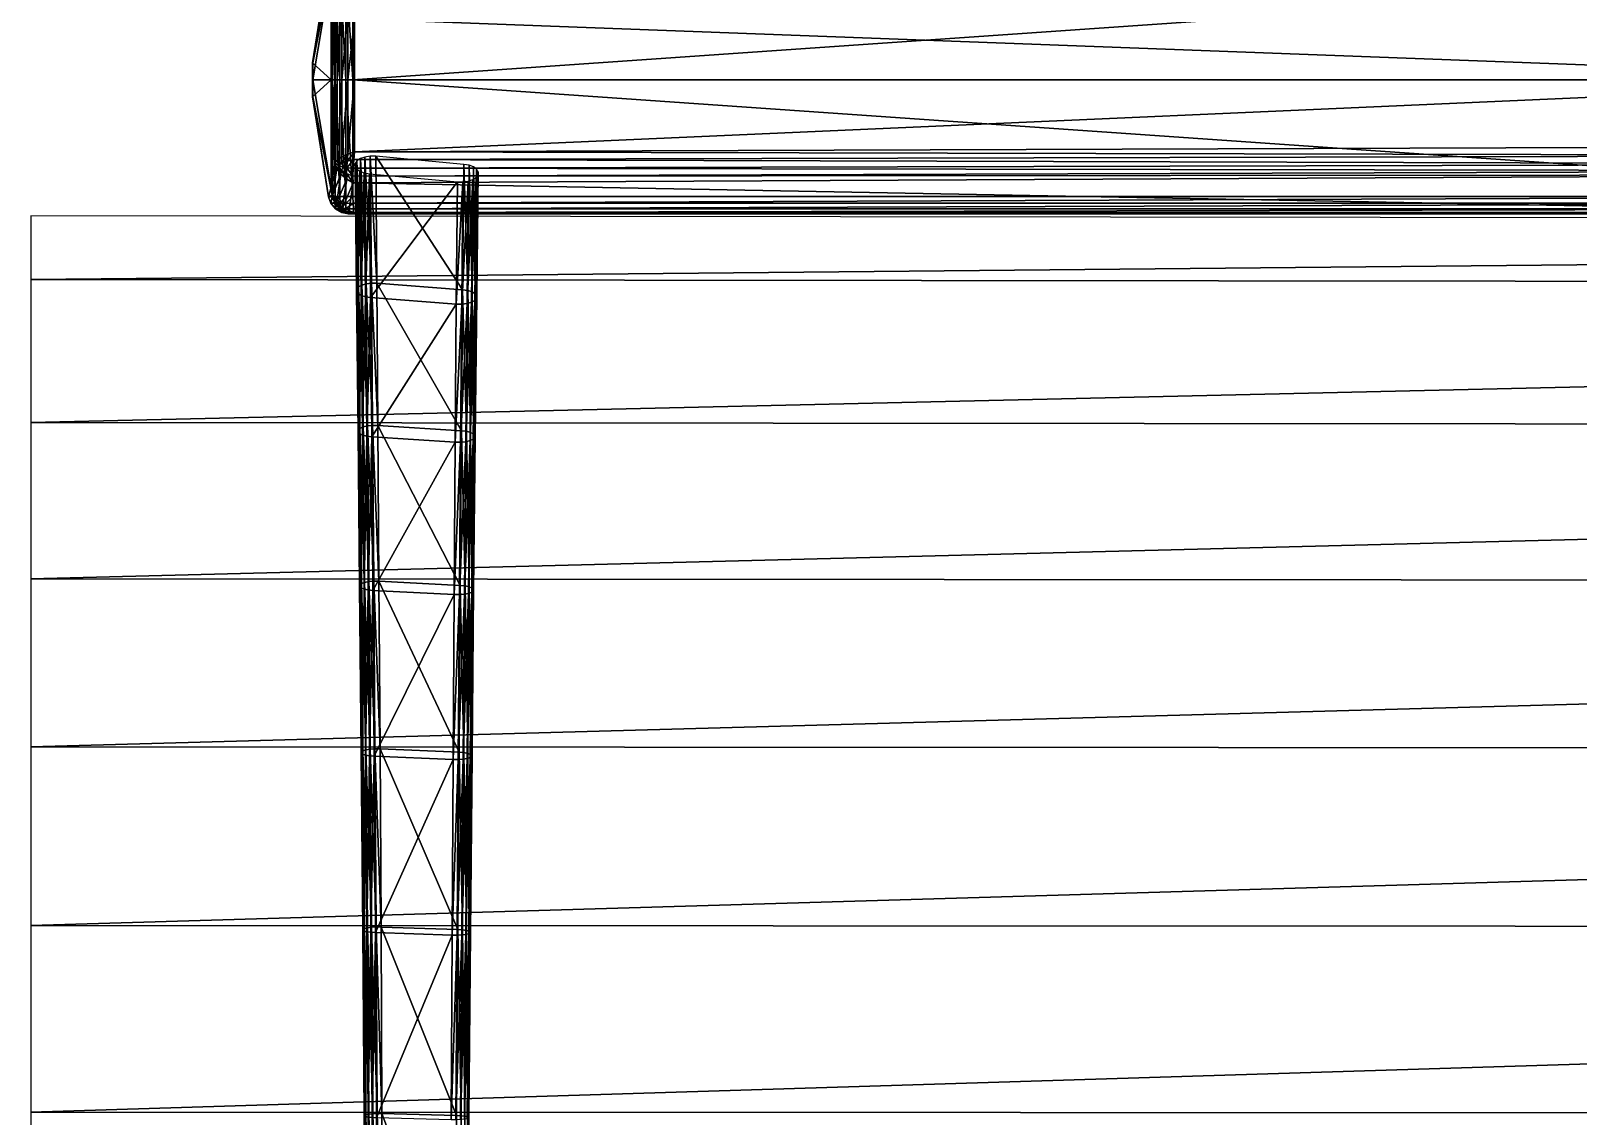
# Model space of a CAD drawing. Header units: inches. Extents: x -3.31 to 3.34, y -4.01 to 4.01.
# Drawn here: x -3.307 to -1.575, y -1.16 to 0.055 of the extents above; entities that cross this region are included whole.
import ezdxf

# ---------------------------------------------------------------- set-up
doc = ezdxf.new("R2010")
doc.units = ezdxf.units.IN
doc.header["$MEASUREMENT"] = 0
doc.layers.get('0').update_dxf_attribs({"color": 234, "true_color": 0xb11a58})

msp = doc.modelspace()

# ---------------------------------------------------------------- meshes
at = {"color": 154, "true_color": 0x1c59b1}
mesh = msp.add_polyface(dxfattribs=at)
corners = [(-3.3069, -4.0116, 3.8572), (-3.3069, -2.9433, 4.1809), (-3.3069, -1.1558, 4.1866), (-3.3069, -0.7468, 4.1121), (-3.3069, -0.5585, 4.0633), (-3.3069, -0.2236, 3.9421), (-3.3069, -3.1521, 4.1461), (-3.3069, -2.05, 4.2444), (-3.3069, -1.8217, 4.2414), (-3.3069, -1.3727, 4.2125), (-3.3069, -0.9466, 4.1532), (-3.3069, -0.3835, 4.0067), (3.3407, -1.5963, 2.8948), (3.3407, -2.2779, 2.9053), (3.3407, -2.5037, 2.8937), (3.3407, -2.7257, 2.8745), (3.3407, -3.7092, 2.665), (3.3407, -3.8672, 2.6002), (3.3407, -4.0072, 2.5279), (3.3407, -0.9495, 2.8161), (3.3407, -1.8222, 2.9058), (3.3407, -3.5358, 2.7221), (-3.3069, -0.1524, 3.9059), (3.3407, -0.1606, 2.5686), (-3.3069, 4.0116, 3.8572), (-3.3069, 3.7125, 3.9958), (-3.3069, 3.5386, 4.0536), (-3.3069, 2.9433, 4.1809), (-3.3069, 0.7468, 4.1121), (-3.3069, 3.3512, 4.1036), (-3.3069, 2.7268, 4.2082), (-3.3069, 2.05, 4.2444), (-3.3069, 1.8217, 4.2414), (-3.3069, 1.5953, 4.2307), (-3.3069, 0.3835, 4.0067), (3.3407, 0.231, 2.6046), (3.3407, 1.158, 2.8499), (3.3407, 1.5963, 2.8948), (3.3407, 2.0501, 2.9094), (3.3407, 2.5037, 2.8937), (3.3407, 2.7257, 2.8745), (3.3407, 2.9418, 2.8478), (3.3407, 3.3488, 2.7716), (3.3407, 3.7092, 2.665), (3.3407, 3.8672, 2.6002), (3.3407, 4.0072, 2.5279), (3.3407, 0.3895, 2.669), (3.3407, 0.5633, 2.7257), (3.3407, 0.7506, 2.7747), (3.3407, 0.9495, 2.8161), (3.3407, 1.8222, 2.9058), (-3.3069, 0.1524, 3.9059), (3.3407, 0.1606, 2.5686), (-3.3069, -3.871, 3.9303), (-3.3069, -3.7125, 3.9958), (-3.3069, -3.5386, 4.0536), (-3.3069, -3.3512, 4.1036), (3.3407, -3.3488, 2.7716), (3.3407, -3.1501, 2.8135), (3.3407, -2.9418, 2.8478), (-3.3069, -2.7268, 4.2082), (-3.3069, -2.5045, 4.2278), (-3.3069, -2.2782, 4.2399), (3.3407, -2.0501, 2.9094), (-3.3069, -1.5953, 4.2307), (3.3407, -1.3743, 2.8761), (3.3407, -1.158, 2.8499), (3.3407, -0.7506, 2.7747), (3.3407, -0.5633, 2.7257), (3.3407, -0.3895, 2.669), (3.3407, -0.231, 2.6046), (-3.3069, 3.871, 3.9303), (3.3407, 3.5358, 2.7221), (-3.3069, 3.1521, 4.1461), (3.3407, 3.1501, 2.8135), (-3.3069, 2.5045, 4.2278), (-3.3069, 2.2782, 4.2399), (3.3407, 2.2779, 2.9053), (-3.3069, 1.3727, 4.2125), (3.3407, 1.3743, 2.8761), (-3.3069, 1.1558, 4.1866), (-3.3069, 0.9466, 4.1532), (-3.3069, 0.5585, 4.0633), (-3.3069, 0.2236, 3.9421)]
mesh.append_faces([[corners[k] for k in face] for face in [(17, 53, 0, 17), (0, 18, 17, 0), (16, 54, 53, 16), (53, 17, 16, 53), (21, 55, 54, 21), (54, 16, 21, 54), (57, 56, 55, 57), (55, 21, 57, 55), (58, 6, 56, 58), (56, 57, 58, 56), (59, 1, 6, 59), (6, 58, 59, 6), (15, 60, 1, 15), (1, 59, 15, 1), (14, 61, 60, 14), (60, 15, 14, 60), (13, 62, 61, 13), (61, 14, 13, 61), (63, 7, 62, 63), (62, 13, 63, 62), (20, 8, 7, 20), (7, 63, 20, 7), (12, 64, 8, 12), (8, 20, 12, 8), (65, 9, 64, 65), (64, 12, 65, 64), (66, 2, 9, 66), (9, 65, 66, 9), (19, 10, 2, 19), (2, 66, 19, 2), (67, 3, 10, 67), (10, 19, 67, 10), (68, 4, 3, 68), (3, 67, 68, 3), (69, 11, 4, 69), (4, 68, 69, 4), (70, 5, 11, 70), (11, 69, 70, 11), (23, 22, 5, 23), (5, 70, 23, 5), (44, 45, 24, 44), (24, 71, 44, 24), (43, 44, 71, 43), (71, 25, 43, 71), (72, 43, 25, 72), (25, 26, 72, 25), (42, 72, 26, 42), (26, 29, 42, 26), (74, 42, 29, 74), (29, 73, 74, 29), (41, 74, 73, 41), (73, 27, 41, 73), (40, 41, 27, 40), (27, 30, 40, 27), (39, 40, 30, 39), (30, 75, 39, 30), (77, 39, 75, 77), (75, 76, 77, 75), (38, 77, 76, 38), (76, 31, 38, 76), (50, 38, 31, 50), (31, 32, 50, 31), (37, 50, 32, 37), (32, 33, 37, 32), (79, 37, 33, 79), (33, 78, 79, 33), (36, 79, 78, 36), (78, 80, 36, 78), (49, 36, 80, 49), (80, 81, 49, 80), (48, 49, 81, 48), (81, 28, 48, 81), (47, 48, 28, 47), (28, 82, 47, 28), (46, 47, 82, 46), (82, 34, 46, 82), (35, 46, 34, 35), (34, 83, 35, 34), (52, 35, 83, 52), (83, 51, 52, 83)]], dxfattribs={"vtx2": -1, "vtx3": -1, "color": 154})
at = {"color": 61, "true_color": 0xd6e499}
mesh = msp.add_polyface(dxfattribs=at)
corners = [(-1.0668, 0.15, 3.438), (-1.0918, 0.15, 3.1929), (-2.9513, 0.15, 3.6128), (-2.9468, 0.15, 3.8129), (-1.1153, 0.1065, 3.0713), (-2.9461, 0.1153, 3.5821), (-1.1187, 0, 3.0532), (-2.9447, 0, 3.5693), (-2.9447, 0.0683, 3.5693), (-1.1187, 0.0683, 3.0532), (-2.9466, 0, 3.8327), (-1.0648, 0, 3.4574), (-1.0648, 0.1306, 3.4574), (-2.9466, 0.1306, 3.8327), (-2.9461, 0.1485, 3.8204), (-1.066, 0.1485, 3.4455), (-2.9459, 0.1443, 3.8268), (-1.0654, 0.1443, 3.4518), (-2.946, 0.138, 3.8311), (-1.065, 0.138, 3.456), (-2.9457, 0.0816, 3.5705), (-1.1185, 0.0809, 3.0546), (-2.9463, 0.0952, 3.5734), (-1.1177, 0.0926, 3.0585), (-2.9465, 0.107, 3.5775), (-1.1166, 0.1016, 3.0644), (-1.0087, 0, 0.995), (-1.4927, 0, 3.1854), (-1.4927, 0.08, 3.1854), (-1.0087, 0.08, 0.995), (-1.0031, 0.0941, 0.9967), (-1.4863, 0.0941, 3.1835), (-1.4817, 0.0973, 3.1822), (-0.9992, 0.0973, 0.998), (-1.0062, 0.09, 0.9958), (-1.4898, 0.09, 3.1845), (-1.0081, 0.0852, 0.9952), (-1.4919, 0.0852, 3.1852)]
mesh.append_faces([[corners[k] for k in face] for face in [(0, 1, 2, 0), (2, 3, 0, 2), (1, 4, 5, 1), (6, 7, 8, 6), (8, 9, 6, 8), (10, 11, 12, 10), (12, 13, 10, 12), (14, 15, 0, 14), (0, 3, 14, 0), (16, 17, 15, 16), (15, 14, 16, 15), (18, 19, 17, 18), (17, 16, 18, 17), (13, 12, 19, 13), (19, 18, 13, 19), (20, 21, 9, 20), (9, 8, 20, 9), (22, 23, 21, 22), (21, 20, 22, 21), (24, 25, 23, 24), (23, 22, 24, 23), (5, 4, 25, 5), (25, 24, 5, 25), (26, 27, 28, 26), (28, 29, 26, 28), (30, 31, 32, 30), (32, 33, 30, 32), (34, 35, 31, 34), (31, 30, 34, 31), (36, 37, 35, 36), (35, 34, 36, 35), (29, 28, 37, 29), (37, 36, 29, 37)]], dxfattribs={"vtx2": -1, "vtx3": -1, "color": 61})
mesh = msp.add_polyface(dxfattribs=at)
corners = [(-2.9694, 0.1309, 3.822), (-2.9913, 0.0191, 3.7371), (-2.9913, 0, 3.7371), (-2.9694, 0, 3.822), (-2.9917, 0, 3.7177), (-2.9917, 0.0191, 3.7177), (-2.9708, 0.1203, 3.6172), (-2.9708, 0, 3.6172), (-2.9738, 0.1309, 3.6319), (-2.9667, 0.0928, 3.5937), (-2.9667, 0, 3.5937), (-2.953, 0.0858, 3.574), (-2.9457, 0.0816, 3.5705), (-2.9447, 0.0683, 3.5693), (-2.9521, 0.0739, 3.5728), (-2.9589, 0.0897, 3.5778), (-2.9589, 0.0805, 3.5786), (-2.9535, 0.096, 3.5755), (-2.9665, 0, 3.8273), (-2.9665, 0.1308, 3.8273), (-2.9612, 0, 3.8312), (-2.9612, 0.1307, 3.8312), (-2.9542, 0, 3.8331), (-2.9542, 0.1306, 3.8331), (-2.9466, 0, 3.8327), (-2.9466, 0.1306, 3.8327), (-2.964, 0.0872, 3.586), (-2.964, 0, 3.586), (-2.9589, 0, 3.5786), (-2.9521, 0, 3.5728), (-2.9447, 0, 3.5693)]
mesh.append_faces([[corners[k] for k in face] for face in [(0, 1, 2, 0), (2, 3, 0, 2), (4, 2, 1, 4), (1, 5, 4, 1), (6, 7, 5, 6), (5, 8, 6, 5), (8, 5, 1, 8), (1, 0, 8, 1), (6, 9, 10, 6), (10, 7, 6, 10), (11, 12, 13, 11), (13, 14, 11, 13), (15, 11, 14, 15), (14, 16, 15, 14), (12, 11, 17, 12), (18, 19, 0, 18), (0, 3, 18, 0), (20, 21, 19, 20), (19, 18, 20, 19), (22, 23, 21, 22), (21, 20, 22, 21), (24, 25, 23, 24), (23, 22, 24, 23), (26, 27, 10, 26), (10, 9, 26, 10), (16, 28, 27, 16), (27, 26, 16, 27), (14, 29, 28, 14), (28, 16, 14, 28), (13, 30, 29, 13), (29, 14, 13, 29)]], dxfattribs={"vtx2": -1, "vtx3": -1, "color": 61})
mesh.append_faces([[corners[k] for k in face] for face in [(5, 7, 4, 5)]], dxfattribs={"vtx3": -1, "color": 61})
mesh = msp.add_polyface(dxfattribs=at)
corners = [(-2.9708, -0.1203, 3.6172), (-2.9708, 0, 3.6172), (-2.9667, 0, 3.5937), (-2.9667, -0.0928, 3.5937), (-2.9694, -0.1309, 3.822), (-2.9694, 0, 3.822), (-2.9913, 0, 3.7371), (-2.9913, -0.0191, 3.7371), (-2.9917, 0, 3.7177), (-2.9917, -0.0191, 3.7177), (-2.9738, -0.1309, 3.6319), (-2.9589, -0.0933, 3.5778), (-2.9589, -0.0867, 3.5786), (-2.9521, -0.0834, 3.5728), (-2.9575, -0.098, 3.5778), (-2.9529, -0.0913, 3.574), (-2.9593, -0.1016, 3.5807), (-2.9536, -0.105, 3.5789), (-2.9534, -0.1114, 3.5829), (-2.9598, -0.1058, 3.5853), (-2.9621, -0.0962, 3.583), (-2.9645, -0.0992, 3.5891), (-2.964, -0.09, 3.586), (-2.9612, 0, 3.8312), (-2.9612, -0.1307, 3.8312), (-2.9542, -0.1306, 3.8331), (-2.9665, 0, 3.8273), (-2.9665, -0.1308, 3.8273), (-2.9589, 0, 3.5786), (-2.9521, 0, 3.5728), (-2.964, 0, 3.586)]
mesh.append_faces([[corners[k] for k in face] for face in [(0, 1, 2, 0), (2, 3, 0, 2), (4, 5, 6, 4), (6, 7, 4, 6), (8, 9, 7, 8), (7, 6, 8, 7), (1, 0, 9, 1), (9, 8, 1, 9), (11, 12, 13, 11), (14, 11, 15, 14), (16, 17, 18, 16), (18, 19, 16, 18), (20, 21, 3, 20), (3, 22, 20, 3), (11, 20, 22, 11), (22, 12, 11, 22), (16, 19, 21, 16), (21, 20, 16, 21), (14, 16, 20, 14), (20, 11, 14, 20), (23, 24, 25, 23), (26, 27, 24, 26), (24, 23, 26, 24), (5, 4, 27, 5), (27, 26, 5, 27), (12, 28, 29, 12), (22, 30, 28, 22), (28, 12, 22, 28), (3, 2, 30, 3), (30, 22, 3, 30), (10, 4, 7, 10), (7, 9, 10, 7)]], dxfattribs={"vtx2": -1, "vtx3": -1, "color": 61})
mesh.append_faces([[corners[k] for k in face] for face in [(9, 0, 10, 9)]], dxfattribs={"vtx3": -1, "color": 61})
mesh = msp.add_polyface(dxfattribs=at)
corners = [(-2.9513, -0.15, 3.6128), (-2.9589, -0.1485, 3.6172), (-2.9583, -0.1446, 3.6118), (-2.9544, -0.147, 3.8229), (-2.9543, -0.1485, 3.8151), (-2.9466, -0.15, 3.8129), (-2.946, -0.1485, 3.8204), (-2.9542, -0.1445, 3.8289), (-2.9458, -0.1443, 3.8268), (-2.961, -0.1445, 3.8249), (-2.959, -0.1429, 3.8286), (-2.9543, -0.1384, 3.8316), (-2.946, -0.138, 3.8311), (-2.9466, -0.1306, 3.8327), (-2.9542, -0.1306, 3.8331), (-2.9529, -0.0913, 3.574), (-2.9521, -0.0834, 3.5728), (-2.9447, -0.0806, 3.5693), (-2.9455, -0.0892, 3.5705), (-2.9534, -0.0986, 3.5754), (-2.9461, -0.0988, 3.5733), (-2.9589, -0.0933, 3.5778), (-2.9575, -0.098, 3.5778), (-2.9536, -0.105, 3.5789), (-2.9464, -0.108, 3.5774), (-2.9463, -0.1153, 3.5822), (-2.9534, -0.1114, 3.5829), (-2.9593, -0.1016, 3.5807), (-2.9542, 0, 3.8331), (-2.9466, 0, 3.8327), (-2.9612, 0, 3.8312), (-2.9521, 0, 3.5728), (-2.9447, 0, 3.5693), (-2.9589, -0.0867, 3.5786)]
mesh.append_faces([[corners[k] for k in face] for face in [(3, 4, 5, 3), (5, 6, 3, 5), (7, 3, 6, 7), (6, 8, 7, 6), (4, 3, 9, 4), (3, 7, 10, 3), (11, 12, 13, 11), (13, 14, 11, 13), (7, 8, 12, 7), (12, 11, 7, 12), (15, 16, 17, 15), (17, 18, 15, 17), (19, 15, 18, 19), (18, 20, 19, 18), (16, 15, 21, 16), (15, 19, 22, 15), (23, 24, 25, 23), (25, 26, 23, 25), (19, 20, 24, 19), (24, 23, 19, 24), (22, 19, 23, 22), (23, 27, 22, 23), (0, 5, 4, 0), (4, 1, 0, 4), (28, 14, 13, 28), (13, 29, 28, 13), (14, 28, 30, 14), (16, 31, 32, 16), (32, 17, 16, 32), (31, 16, 33, 31), (25, 0, 2, 25), (2, 26, 25, 2)]], dxfattribs={"vtx2": -1, "vtx3": -1, "color": 61})
mesh.append_faces([[corners[k] for k in face] for face in [(0, 1, 2, 0)]], dxfattribs={"vtx3": -1, "color": 61})
mesh = msp.add_polyface(dxfattribs=at)
corners = [(-1.1187, 0, 3.0532), (-1.1187, -0.0744, 3.0532), (-2.9447, -0.0806, 3.5693), (-2.9447, 0, 3.5693), (-1.0918, -0.15, 3.1929), (-2.9513, -0.15, 3.6128), (-2.9463, -0.1153, 3.5822), (-1.1153, -0.1065, 3.0713), (-1.0668, -0.15, 3.438), (-2.9466, -0.15, 3.8129), (-2.9466, 0, 3.8327), (-2.9466, -0.1306, 3.8327), (-1.0648, -0.1306, 3.4574), (-1.0648, 0, 3.4574), (-2.946, -0.138, 3.8311), (-1.065, -0.138, 3.456), (-2.9458, -0.1443, 3.8268), (-1.0654, -0.1443, 3.4518), (-2.946, -0.1485, 3.8204), (-1.066, -0.1485, 3.4455), (-2.9464, -0.108, 3.5774), (-1.1166, -0.102, 3.0644), (-2.9461, -0.0988, 3.5733), (-1.1177, -0.0944, 3.0585), (-2.9455, -0.0892, 3.5705), (-1.1185, -0.0847, 3.0546), (-1.0081, -0.0852, 0.9952), (-1.4919, -0.0852, 3.1852), (-1.4927, -0.08, 3.1854), (-1.0087, -0.08, 0.995), (-1.0062, -0.09, 0.9958), (-1.4898, -0.09, 3.1845), (-1.0031, -0.0941, 0.9967), (-1.4863, -0.0941, 3.1835), (-0.9992, -0.0973, 0.998), (-1.4817, -0.0973, 3.1822), (-1.4927, 0, 3.1854), (-1.0087, 0, 0.995)]
mesh.append_faces([[corners[k] for k in face] for face in [(0, 1, 2, 0), (2, 3, 0, 2), (4, 5, 6, 4), (6, 7, 4, 6), (8, 9, 5, 8), (5, 4, 8, 5), (10, 11, 12, 10), (12, 13, 10, 12), (14, 15, 12, 14), (12, 11, 14, 12), (16, 17, 15, 16), (15, 14, 16, 15), (18, 19, 17, 18), (17, 16, 18, 17), (9, 8, 19, 9), (19, 18, 9, 19), (20, 21, 7, 20), (7, 6, 20, 7), (22, 23, 21, 22), (21, 20, 22, 21), (24, 25, 23, 24), (23, 22, 24, 23), (2, 1, 25, 2), (25, 24, 2, 25), (26, 27, 28, 26), (28, 29, 26, 28), (30, 31, 27, 30), (27, 26, 30, 27), (32, 33, 31, 32), (31, 30, 32, 31), (34, 35, 33, 34), (33, 32, 34, 33), (28, 36, 37, 28)]], dxfattribs={"vtx2": -1, "vtx3": -1, "color": 61})
mesh = msp.add_polyface(dxfattribs=at)
corners = [(-2.8246, -0.251, 3.8068), (-2.8233, -0.1144, 3.7361), (-2.8173, -0.1135, 3.7377), (-2.8187, -0.2503, 3.8084), (-2.8121, -0.1117, 3.7408), (-2.8137, -0.2489, 3.8115), (-2.8131, -0.2374, 3.8366), (-2.8115, -0.0976, 3.7652), (-2.8164, -0.0957, 3.7685), (-2.8179, -0.2359, 3.84), (-2.8223, -0.0947, 3.7703), (-2.8237, -0.235, 3.8418), (-2.9196, -0.2277, 3.8578), (-2.9207, -0.0857, 3.7859), (-2.927, -0.0856, 3.7861), (-2.9257, -0.2276, 3.8579), (-2.933, -0.0865, 3.7845), (-2.9315, -0.2284, 3.8563), (-2.9381, -0.0883, 3.7814), (-2.9365, -0.2298, 3.8532), (-2.9419, -0.0907, 3.7771), (-2.9402, -0.2318, 3.8488), (-2.944, -0.0937, 3.772), (-2.9423, -0.2342, 3.8435), (-2.9441, -0.0968, 3.7666), (-2.9424, -0.2368, 3.838), (-2.9423, -0.0998, 3.7614), (-2.9407, -0.2392, 3.8327), (-2.9388, -0.1024, 3.7569), (-2.9372, -0.2413, 3.8281), (-2.9338, -0.1043, 3.7536), (-2.9323, -0.2428, 3.8247), (-2.8307, -0.251, 3.8069), (-2.8295, -0.1143, 3.7363), (-2.9266, -0.2437, 3.8229), (-2.9279, -0.1053, 3.7519)]
mesh.append_faces([[corners[k] for k in face] for face in [(0, 1, 2, 0), (2, 3, 0, 2), (3, 2, 4, 3), (4, 5, 3, 4), (6, 7, 8, 6), (8, 9, 6, 8), (9, 8, 10, 9), (10, 11, 9, 10), (12, 13, 14, 12), (14, 15, 12, 14), (15, 14, 16, 15), (16, 17, 15, 16), (17, 16, 18, 17), (18, 19, 17, 18), (19, 18, 20, 19), (20, 21, 19, 20), (21, 20, 22, 21), (22, 23, 21, 22), (23, 22, 24, 23), (24, 25, 23, 24), (25, 24, 26, 25), (26, 27, 25, 26), (27, 26, 28, 27), (28, 29, 27, 28), (29, 28, 30, 29), (30, 31, 29, 30), (32, 33, 1, 32), (11, 10, 13, 11), (13, 12, 11, 13), (34, 35, 33, 34), (33, 32, 34, 33), (31, 30, 35, 31), (35, 34, 31, 35)]], dxfattribs={"vtx2": -1, "vtx3": -1, "color": 61})
mesh = msp.add_polyface(dxfattribs=at)
corners = [(-2.9738, -0.1309, 3.6319), (-2.9708, -0.1203, 3.6172), (-2.9688, -0.1285, 3.6141), (-2.9711, -0.1382, 3.6276), (-2.9644, -0.137, 3.6122), (-2.9659, -0.1444, 3.6224), (-2.9583, -0.1446, 3.6118), (-2.9589, -0.1485, 3.6172), (-2.9642, -0.1385, 3.8263), (-2.9665, -0.1308, 3.8273), (-2.9694, -0.1309, 3.822), (-2.9666, -0.1382, 3.82), (-2.961, -0.1445, 3.8249), (-2.9614, -0.1444, 3.8175), (-2.9609, -0.1386, 3.8308), (-2.9612, -0.1307, 3.8312), (-2.959, -0.1429, 3.8286), (-2.9543, -0.1485, 3.8151), (-2.9544, -0.147, 3.8229), (-2.9543, -0.1384, 3.8316), (-2.9542, -0.1306, 3.8331), (-2.9542, -0.1445, 3.8289), (-2.9645, -0.0992, 3.5891), (-2.9667, -0.0928, 3.5937), (-2.9598, -0.1058, 3.5853), (-2.9534, -0.1114, 3.5829)]
mesh.append_faces([[corners[k] for k in face] for face in [(0, 1, 2, 0), (2, 3, 0, 2), (3, 2, 4, 3), (4, 5, 3, 4), (4, 6, 7, 4), (7, 5, 4, 7), (8, 9, 10, 8), (10, 11, 8, 10), (12, 8, 11, 12), (11, 13, 12, 11), (14, 15, 9, 14), (9, 8, 14, 9), (16, 14, 8, 16), (8, 12, 16, 8), (12, 13, 17, 12), (16, 12, 18, 16), (14, 19, 20, 14), (20, 15, 14, 20), (16, 21, 19, 16), (19, 14, 16, 19), (3, 11, 10, 3), (10, 0, 3, 10), (5, 13, 11, 5), (11, 3, 5, 11), (7, 17, 13, 7), (13, 5, 7, 13), (22, 2, 1, 22), (1, 23, 22, 1), (24, 4, 2, 24), (2, 22, 24, 2), (25, 6, 4, 25), (4, 24, 25, 4)]], dxfattribs={"vtx2": -1, "vtx3": -1, "color": 61})
mesh = msp.add_polyface(dxfattribs=at)
corners = [(-2.8137, -0.2489, 3.8115), (-2.8121, -0.1117, 3.7408), (-2.8083, -0.1093, 3.7451), (-2.81, -0.2469, 3.8159), (-2.8063, -0.1063, 3.7502), (-2.808, -0.2445, 3.8212), (-2.8061, -0.1032, 3.7556), (-2.8078, -0.2419, 3.8267), (-2.8079, -0.1002, 3.7608), (-2.8096, -0.2395, 3.832), (-2.8115, -0.0976, 3.7652), (-2.8131, -0.2374, 3.8366), (-2.8117, -0.4023, 3.8796), (-2.8153, -0.4039, 3.8751), (-2.8097, -0.4004, 3.8848), (-2.8096, -0.3983, 3.8904), (-2.8113, -0.3964, 3.8958), (-2.8147, -0.3947, 3.9004), (-2.8134, -0.5736, 3.9359), (-2.8169, -0.5749, 3.9315), (-2.8114, -0.5721, 3.9411), (-2.8113, -0.5705, 3.9467), (-2.813, -0.5689, 3.952), (-2.8132, -0.7576, 3.99), (-2.815, -0.7588, 3.9849), (-2.813, -0.7563, 3.9955), (-2.8146, -0.7551, 4.0008)]
mesh.append_faces([[corners[k] for k in face] for face in [(0, 1, 2, 0), (2, 3, 0, 2), (3, 2, 4, 3), (4, 5, 3, 4), (5, 4, 6, 5), (6, 7, 5, 6), (7, 6, 8, 7), (8, 9, 7, 8), (9, 8, 10, 9), (10, 11, 9, 10), (3, 12, 13, 3), (12, 3, 5, 12), (5, 14, 12, 5), (14, 5, 7, 14), (7, 15, 14, 7), (15, 7, 9, 15), (9, 16, 15, 9), (16, 9, 11, 16), (11, 17, 16, 11), (12, 18, 19, 12), (18, 12, 14, 18), (14, 20, 18, 14), (20, 14, 15, 20), (15, 21, 20, 15), (21, 15, 16, 21), (16, 22, 21, 16), (22, 16, 17, 22), (20, 23, 24, 20), (23, 20, 21, 23), (21, 25, 23, 21), (25, 21, 22, 25), (22, 26, 25, 22)]], dxfattribs={"vtx2": -1, "vtx3": -1, "color": 61})
mesh = msp.add_polyface(dxfattribs=at)
corners = [(-2.8187, -0.2503, 3.8084), (-2.8202, -0.4051, 3.872), (-2.8259, -0.4057, 3.8704), (-2.8137, -0.2489, 3.8115), (-2.8153, -0.4039, 3.8751), (-2.81, -0.2469, 3.8159), (-2.8147, -0.3947, 3.9004), (-2.8131, -0.2374, 3.8366), (-2.8179, -0.2359, 3.84), (-2.8194, -0.3935, 3.9038), (-2.9184, -0.3869, 3.9217), (-2.9196, -0.2277, 3.8578), (-2.9257, -0.2276, 3.8579), (-2.9244, -0.3869, 3.9218), (-2.9315, -0.2284, 3.8563), (-2.9301, -0.3874, 3.9202), (-2.9365, -0.2298, 3.8532), (-2.935, -0.3886, 3.917), (-2.9402, -0.2318, 3.8488), (-2.9386, -0.3902, 3.9126), (-2.9423, -0.2342, 3.8435), (-2.9405, -0.3921, 3.9073), (-2.9424, -0.2368, 3.838), (-2.9407, -0.3942, 3.9018), (-2.9407, -0.2392, 3.8327), (-2.939, -0.3961, 3.8964), (-2.9372, -0.2413, 3.8281), (-2.9356, -0.3978, 3.8918), (-2.9323, -0.2428, 3.8247), (-2.9309, -0.3991, 3.8884), (-2.8233, -0.1144, 3.7361), (-2.8246, -0.251, 3.8068), (-2.8307, -0.251, 3.8069), (-2.8237, -0.235, 3.8418), (-2.825, -0.3928, 3.9056), (-2.9253, -0.3997, 3.8866), (-2.9266, -0.2437, 3.8229), (-2.8318, -0.4056, 3.8705)]
mesh.append_faces([[corners[k] for k in face] for face in [(0, 1, 2, 0), (1, 0, 3, 1), (3, 4, 1, 3), (4, 3, 5, 4), (6, 7, 8, 6), (8, 9, 6, 8), (10, 11, 12, 10), (12, 13, 10, 12), (13, 12, 14, 13), (14, 15, 13, 14), (15, 14, 16, 15), (16, 17, 15, 16), (17, 16, 18, 17), (18, 19, 17, 18), (19, 18, 20, 19), (20, 21, 19, 20), (21, 20, 22, 21), (22, 23, 21, 22), (23, 22, 24, 23), (24, 25, 23, 24), (25, 24, 26, 25), (26, 27, 25, 26), (27, 26, 28, 27), (28, 29, 27, 28), (30, 31, 32, 30), (9, 8, 33, 9), (33, 34, 9, 33), (34, 33, 11, 34), (11, 10, 34, 11), (35, 36, 32, 35), (32, 37, 35, 32), (29, 28, 36, 29), (36, 35, 29, 36)]], dxfattribs={"vtx2": -1, "vtx3": -1, "color": 61})
mesh = msp.add_polyface(dxfattribs=at)
corners = [(-2.8318, -0.4056, 3.8705), (-2.8307, -0.251, 3.8069), (-2.8246, -0.251, 3.8068), (-2.8259, -0.4057, 3.8704), (-2.8187, -0.2503, 3.8084), (-2.8153, -0.4039, 3.8751), (-2.8169, -0.5749, 3.9315), (-2.8216, -0.5759, 3.9283), (-2.8117, -0.4023, 3.8796), (-2.8147, -0.3947, 3.9004), (-2.8162, -0.5676, 3.9566), (-2.813, -0.5689, 3.952), (-2.8194, -0.3935, 3.9038), (-2.8208, -0.5666, 3.96), (-2.9231, -0.5613, 3.9779), (-2.9244, -0.3869, 3.9218), (-2.9301, -0.3874, 3.9202), (-2.9286, -0.5618, 3.9763), (-2.935, -0.3886, 3.917), (-2.9334, -0.5627, 3.9732), (-2.9386, -0.3902, 3.9126), (-2.9369, -0.564, 3.9688), (-2.9405, -0.3921, 3.9073), (-2.9388, -0.5655, 3.9635), (-2.9407, -0.3942, 3.9018), (-2.939, -0.5671, 3.958), (-2.939, -0.3961, 3.8964), (-2.9373, -0.5687, 3.9527), (-2.9356, -0.3978, 3.8918), (-2.934, -0.5701, 3.9481), (-2.9309, -0.3991, 3.8884), (-2.9294, -0.571, 3.9447), (-2.825, -0.3928, 3.9056), (-2.8263, -0.566, 3.9618), (-2.9184, -0.3869, 3.9217), (-2.9173, -0.5613, 3.9778), (-2.924, -0.5716, 3.9429), (-2.9253, -0.3997, 3.8866)]
mesh.append_faces([[corners[k] for k in face] for face in [(0, 1, 2, 0), (2, 3, 0, 2), (3, 2, 4, 3), (5, 6, 7, 5), (6, 5, 8, 6), (9, 10, 11, 9), (10, 9, 12, 10), (12, 13, 10, 12), (14, 15, 16, 14), (16, 17, 14, 16), (17, 16, 18, 17), (18, 19, 17, 18), (19, 18, 20, 19), (20, 21, 19, 20), (21, 20, 22, 21), (22, 23, 21, 22), (23, 22, 24, 23), (24, 25, 23, 24), (25, 24, 26, 25), (26, 27, 25, 26), (27, 26, 28, 27), (28, 29, 27, 28), (29, 28, 30, 29), (30, 31, 29, 30), (13, 12, 32, 13), (32, 33, 13, 32), (33, 32, 34, 33), (34, 35, 33, 34), (36, 37, 0, 36), (35, 34, 15, 35), (15, 14, 35, 15), (31, 30, 37, 31), (37, 36, 31, 37)]], dxfattribs={"vtx2": -1, "vtx3": -1, "color": 61})
mesh = msp.add_polyface(dxfattribs=at)
corners = [(-2.8272, -0.5763, 3.9268), (-2.8259, -0.4057, 3.8704), (-2.8202, -0.4051, 3.872), (-2.8216, -0.5759, 3.9283), (-2.8153, -0.4039, 3.8751), (-2.8146, -0.7551, 4.0008), (-2.813, -0.5689, 3.952), (-2.8162, -0.5676, 3.9566), (-2.8178, -0.754, 4.0053), (-2.8208, -0.5666, 3.96), (-2.8223, -0.7532, 4.0086), (-2.8276, -0.7528, 4.0104), (-2.8263, -0.566, 3.9618), (-2.9173, -0.5613, 3.9778), (-2.9161, -0.7491, 4.0262), (-2.9218, -0.7491, 4.0263), (-2.9231, -0.5613, 3.9779), (-2.9286, -0.5618, 3.9763), (-2.9272, -0.7494, 4.0248), (-2.9334, -0.5627, 3.9732), (-2.9318, -0.7502, 4.0217), (-2.9369, -0.564, 3.9688), (-2.9352, -0.7512, 4.0173), (-2.9388, -0.5655, 3.9635), (-2.9371, -0.7524, 4.0121), (-2.939, -0.5671, 3.958), (-2.9372, -0.7537, 4.0067), (-2.9373, -0.5687, 3.9527), (-2.9356, -0.7549, 4.0014), (-2.934, -0.5701, 3.9481), (-2.9324, -0.756, 3.9969), (-2.9294, -0.571, 3.9447), (-2.9279, -0.7568, 3.9936), (-2.833, -0.5763, 3.9269), (-2.8318, -0.4056, 3.8705), (-2.924, -0.5716, 3.9429)]
mesh.append_faces([[corners[k] for k in face] for face in [(0, 1, 2, 0), (2, 3, 0, 2), (3, 2, 4, 3), (5, 6, 7, 5), (7, 8, 5, 7), (8, 7, 9, 8), (9, 10, 8, 9), (11, 12, 13, 11), (13, 14, 11, 13), (15, 16, 17, 15), (17, 18, 15, 17), (18, 17, 19, 18), (19, 20, 18, 19), (20, 19, 21, 20), (21, 22, 20, 21), (22, 21, 23, 22), (23, 24, 22, 23), (24, 23, 25, 24), (25, 26, 24, 25), (26, 25, 27, 26), (27, 28, 26, 27), (28, 27, 29, 28), (29, 30, 28, 29), (30, 29, 31, 30), (31, 32, 30, 31), (33, 34, 1, 33), (1, 0, 33, 1), (10, 9, 12, 10), (12, 11, 10, 12), (34, 33, 35, 34), (14, 13, 16, 14), (16, 15, 14, 16), (32, 31, 35, 32)]], dxfattribs={"vtx2": -1, "vtx3": -1, "color": 61})
mesh = msp.add_polyface(dxfattribs=at)
corners = [(-2.8285, -0.761, 3.9758), (-2.8272, -0.5763, 3.9268), (-2.8216, -0.5759, 3.9283), (-2.8231, -0.7606, 3.9774), (-2.8169, -0.5749, 3.9315), (-2.8184, -0.7598, 3.9805), (-2.8134, -0.5736, 3.9359), (-2.815, -0.7588, 3.9849), (-2.8114, -0.5721, 3.9411), (-2.8178, -0.754, 4.0053), (-2.8194, -0.9522, 4.0465), (-2.8163, -0.953, 4.042), (-2.8223, -0.7532, 4.0086), (-2.8238, -0.9516, 4.0497), (-2.8289, -0.9512, 4.0515), (-2.8276, -0.7528, 4.0104), (-2.9161, -0.7491, 4.0262), (-2.915, -0.9484, 4.067), (-2.9205, -0.9483, 4.0671), (-2.9218, -0.7491, 4.0263), (-2.9272, -0.7494, 4.0248), (-2.9257, -0.9486, 4.0656), (-2.9318, -0.7502, 4.0217), (-2.9302, -0.9492, 4.0625), (-2.9352, -0.7512, 4.0173), (-2.9336, -0.95, 4.0583), (-2.9371, -0.7524, 4.0121), (-2.9354, -0.9509, 4.0532), (-2.9372, -0.7537, 4.0067), (-2.9355, -0.9519, 4.0478), (-2.9356, -0.7549, 4.0014), (-2.8341, -0.7609, 3.976), (-2.833, -0.5763, 3.9269), (-2.9226, -0.7572, 3.9917), (-2.924, -0.5716, 3.9429), (-2.9279, -0.7568, 3.9936)]
mesh.append_faces([[corners[k] for k in face] for face in [(0, 1, 2, 0), (2, 3, 0, 2), (3, 2, 4, 3), (4, 5, 3, 4), (5, 4, 6, 5), (6, 7, 5, 6), (7, 6, 8, 7), (9, 10, 11, 9), (10, 9, 12, 10), (12, 13, 10, 12), (14, 15, 16, 14), (16, 17, 14, 16), (18, 19, 20, 18), (20, 21, 18, 20), (21, 20, 22, 21), (22, 23, 21, 22), (23, 22, 24, 23), (24, 25, 23, 24), (25, 24, 26, 25), (26, 27, 25, 26), (27, 26, 28, 27), (28, 29, 27, 28), (29, 28, 30, 29), (31, 32, 1, 31), (1, 0, 31, 1), (13, 12, 15, 13), (15, 14, 13, 15), (33, 34, 32, 33), (32, 31, 33, 32), (34, 33, 35, 34), (17, 16, 19, 17), (19, 18, 17, 19)]], dxfattribs={"vtx2": -1, "vtx3": -1, "color": 61})
mesh = msp.add_polyface(dxfattribs=at)
corners = [(-2.8298, -0.9575, 4.0175), (-2.8285, -0.761, 3.9758), (-2.8231, -0.7606, 3.9774), (-2.8245, -0.9573, 4.0191), (-2.8184, -0.7598, 3.9805), (-2.82, -0.9567, 4.0221), (-2.815, -0.7588, 3.9849), (-2.8167, -0.9559, 4.0264), (-2.8132, -0.7576, 3.99), (-2.8149, -0.955, 4.0315), (-2.813, -0.7563, 3.9955), (-2.8147, -0.954, 4.0369), (-2.8146, -0.7551, 4.0008), (-2.8163, -0.953, 4.042), (-2.8178, -0.754, 4.0053), (-2.9356, -0.7549, 4.0014), (-2.9339, -0.9529, 4.0426), (-2.9355, -0.9519, 4.0478), (-2.9324, -0.756, 3.9969), (-2.9308, -0.9537, 4.0382), (-2.9279, -0.7568, 3.9936), (-2.9265, -0.9543, 4.0349), (-2.9192, -1.1572, 4.1004), (-2.9205, -0.9483, 4.0671), (-2.9257, -0.9486, 4.0656), (-2.9243, -1.1574, 4.0988), (-2.9302, -0.9492, 4.0625), (-2.9287, -1.1578, 4.0959), (-2.9336, -0.95, 4.0583), (-2.9319, -1.1584, 4.0917), (-2.8352, -0.9575, 4.0177), (-2.8341, -0.7609, 3.976), (-2.915, -0.9484, 4.067), (-2.9139, -1.1572, 4.1002), (-2.8303, -1.1594, 4.0851), (-2.9213, -0.9546, 4.0332), (-2.9226, -0.7572, 3.9917)]
mesh.append_faces([[corners[k] for k in face] for face in [(0, 1, 2, 0), (2, 3, 0, 2), (3, 2, 4, 3), (4, 5, 3, 4), (5, 4, 6, 5), (6, 7, 5, 6), (7, 6, 8, 7), (8, 9, 7, 8), (9, 8, 10, 9), (10, 11, 9, 10), (11, 10, 12, 11), (12, 13, 11, 12), (13, 12, 14, 13), (15, 16, 17, 15), (16, 15, 18, 16), (18, 19, 16, 18), (19, 18, 20, 19), (20, 21, 19, 20), (22, 23, 24, 22), (24, 25, 22, 24), (25, 24, 26, 25), (26, 27, 25, 26), (27, 26, 28, 27), (28, 29, 27, 28), (30, 31, 1, 30), (1, 0, 30, 1), (32, 33, 34, 32), (35, 36, 31, 35), (31, 30, 35, 31), (21, 20, 36, 21), (36, 35, 21, 36), (33, 32, 23, 33), (23, 22, 33, 23)]], dxfattribs={"vtx2": -1, "vtx3": -1, "color": 61})
mesh = msp.add_polyface(dxfattribs=at)
corners = [(-2.8311, -1.1641, 4.0518), (-2.8298, -0.9575, 4.0175), (-2.8245, -0.9573, 4.0191), (-2.826, -1.1639, 4.0533), (-2.82, -0.9567, 4.0221), (-2.8216, -1.1634, 4.0563), (-2.8167, -0.9559, 4.0264), (-2.8184, -1.1629, 4.0605), (-2.8149, -0.955, 4.0315), (-2.8166, -1.1621, 4.0655), (-2.8147, -0.954, 4.0369), (-2.8165, -1.1614, 4.0707), (-2.8163, -0.953, 4.042), (-2.818, -1.1607, 4.0758), (-2.8194, -0.9522, 4.0465), (-2.821, -1.1601, 4.0801), (-2.8238, -0.9516, 4.0497), (-2.8252, -1.1596, 4.0833), (-2.9319, -1.1584, 4.0917), (-2.9336, -0.95, 4.0583), (-2.9354, -0.9509, 4.0532), (-2.9337, -1.1591, 4.0867), (-2.9355, -0.9519, 4.0478), (-2.9338, -1.1599, 4.0814), (-2.9339, -0.9529, 4.0426), (-2.9323, -1.1606, 4.0764), (-2.9308, -0.9537, 4.0382), (-2.9292, -1.1612, 4.0721), (-2.9265, -0.9543, 4.0349), (-2.925, -1.1617, 4.0689), (-2.8289, -0.9512, 4.0515), (-2.8303, -1.1594, 4.0851), (-2.915, -0.9484, 4.067), (-2.92, -1.1619, 4.0671), (-2.9213, -0.9546, 4.0332), (-2.8352, -0.9575, 4.0177), (-2.8364, -1.1641, 4.052)]
mesh.append_faces([[corners[k] for k in face] for face in [(0, 1, 2, 0), (2, 3, 0, 2), (3, 2, 4, 3), (4, 5, 3, 4), (5, 4, 6, 5), (6, 7, 5, 6), (7, 6, 8, 7), (8, 9, 7, 8), (9, 8, 10, 9), (10, 11, 9, 10), (11, 10, 12, 11), (12, 13, 11, 12), (13, 12, 14, 13), (14, 15, 13, 14), (15, 14, 16, 15), (16, 17, 15, 16), (18, 19, 20, 18), (20, 21, 18, 20), (21, 20, 22, 21), (22, 23, 21, 22), (23, 22, 24, 23), (24, 25, 23, 24), (25, 24, 26, 25), (26, 27, 25, 26), (27, 26, 28, 27), (28, 29, 27, 28), (17, 16, 30, 17), (30, 31, 17, 30), (31, 30, 32, 31), (33, 34, 35, 33), (35, 36, 33, 35), (29, 28, 34, 29), (34, 33, 29, 34)]], dxfattribs={"vtx2": -1, "vtx3": -1, "color": 61})
mesh = msp.add_polyface(dxfattribs=at)
corners = [(-2.8165, -1.1614, 4.0707), (-2.8182, -1.3767, 4.0971), (-2.8183, -1.3772, 4.092), (-2.818, -1.1607, 4.0758), (-2.8197, -1.3762, 4.102), (-2.821, -1.1601, 4.0801), (-2.8226, -1.3757, 4.1063), (-2.8252, -1.1596, 4.0833), (-2.8267, -1.3754, 4.1094), (-2.8303, -1.1594, 4.0851), (-2.8316, -1.3752, 4.1111), (-2.9179, -1.3737, 4.126), (-2.9192, -1.1572, 4.1004), (-2.9243, -1.1574, 4.0988), (-2.9228, -1.3739, 4.1245), (-2.9287, -1.1578, 4.0959), (-2.9271, -1.3742, 4.1216), (-2.9319, -1.1584, 4.0917), (-2.9302, -1.3746, 4.1175), (-2.9337, -1.1591, 4.0867), (-2.9319, -1.3751, 4.1127), (-2.9338, -1.1599, 4.0814), (-2.9321, -1.3756, 4.1076), (-2.9323, -1.1606, 4.0764), (-2.9306, -1.3761, 4.1026), (-2.9292, -1.1612, 4.0721), (-2.9276, -1.3765, 4.0984), (-2.925, -1.1617, 4.0689), (-2.9235, -1.3769, 4.0953), (-2.8364, -1.1641, 4.052), (-2.8352, -0.9575, 4.0177), (-2.8298, -0.9575, 4.0175), (-2.8311, -1.1641, 4.0518), (-2.9139, -1.1572, 4.1002), (-2.9127, -1.3737, 4.1259), (-2.92, -1.1619, 4.0671), (-2.9187, -1.377, 4.0936)]
mesh.append_faces([[corners[k] for k in face] for face in [(0, 1, 2, 0), (1, 0, 3, 1), (3, 4, 1, 3), (4, 3, 5, 4), (5, 6, 4, 5), (6, 5, 7, 6), (7, 8, 6, 7), (8, 7, 9, 8), (9, 10, 8, 9), (11, 12, 13, 11), (13, 14, 11, 13), (14, 13, 15, 14), (15, 16, 14, 15), (16, 15, 17, 16), (17, 18, 16, 17), (18, 17, 19, 18), (19, 20, 18, 19), (20, 19, 21, 20), (21, 22, 20, 21), (22, 21, 23, 22), (23, 24, 22, 23), (24, 23, 25, 24), (25, 26, 24, 25), (26, 25, 27, 26), (27, 28, 26, 27), (29, 30, 31, 29), (31, 32, 29, 31), (10, 9, 33, 10), (33, 34, 10, 33), (34, 33, 12, 34), (12, 11, 34, 12), (28, 27, 35, 28), (35, 36, 28, 35)]], dxfattribs={"vtx2": -1, "vtx3": -1, "color": 61})

doc.saveas('drawing.dxf')
